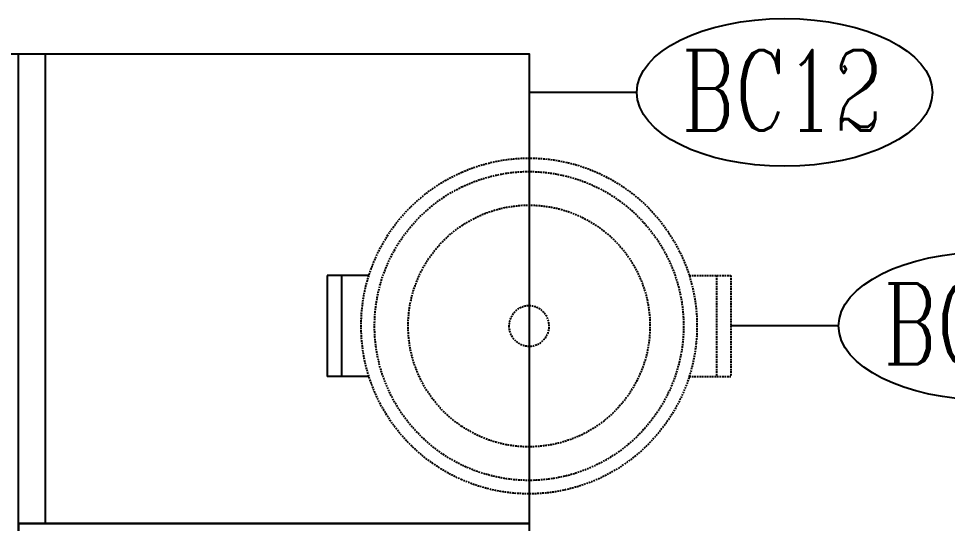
# Model space of a CAD drawing. Extents: x -12047294 to -5625356, y -1456591 to -622873.
# Drawn here: x -6025336 to -6023953, y -715423 to -714671 of the extents above; entities that cross this region are included whole.
import ezdxf

# ---------------------------------------------------------------- set-up
doc = ezdxf.new("R2010")
doc.units = 0
doc.header["$LTSCALE"] = 10
doc.header["$MEASUREMENT"] = 0
doc.linetypes.add('HIDDEN', pattern=[0.375, 0.25, -0.125])
for name, color, linetype in [('A-WALL', 2, 'Continuous'), ('EQUIP', 1, 'Continuous'), ('Iteam', 4, 'Continuous')]:
    doc.layers.add(name, color=color, linetype=linetype)
doc.styles.add('SHZF-注释', font='romanc.shx', dxfattribs={"width": 0.8, "bigfont": 'shzf-hz.shx'})

# ---------------------------------------------------------------- blocks, each defined once
blk = doc.blocks.new('LXX11124554')
at = {"layer": 'EQUIP'}
for p, q in [((-980.7, 447.6, 0.5), (-980.7, -312.4, 0.5)), ((-980.7, 447.6, 0.5), (1019.3, 447.6, 0.5)), ((-980.7, -312.4, 0.5), (1019.3, -312.4, 0.5))]:
    blk.add_line(p, q, dxfattribs=at)
blk = doc.blocks.new('LXX14022574')
at = {"layer": 'EQUIP', "linetype": 'HIDDEN'}
for p, q in [((-238.5, 45), (-300.5, 45)), ((-300.5, 45), (-300.5, -105)), ((-279.2, 45), (-279.2, -105)), ((-238.5, -105), (-300.5, -105))]:
    blk.add_line(p, q, dxfattribs=at)
at = {"layer": 'EQUIP', "linetype": 'Continuous'}
for p, q in [((238.5, 45), (300.5, 45)), ((279.2, 45), (279.2, -105)), ((300.5, 45), (300.5, -105)), ((238.5, -105), (300.5, -105))]:
    blk.add_line(p, q, dxfattribs=at)
at = {"layer": 'EQUIP', "linetype": 'HIDDEN'}
blk.add_circle((0, -30), 30, dxfattribs=at)
for radius, start, end in [(250, 66.4218, 293.5782), (230, 64.2285, 295.7715), (250, 293.5782, 66.4218), (230, 295.7715, 64.2285), (180, 56.251, 303.749), (180, 303.749, 56.251)]:
    blk.add_arc((0, -30), radius, start, end, dxfattribs=at)

msp = doc.modelspace()

# ---------------------------------------------------------------- linework, layer by layer
at = {"layer": 'A-WALL'}
for p in [(-6025536.1, -714723.4), (-6025336.1, -717423.4)]:
    msp.add_line(p, (-6025336.1, -714723.4), dxfattribs=at)
at = {"layer": 'EQUIP'}
msp.add_line((-6025296.2, -715423.4), (-6025296.2, -714723.4), dxfattribs=at)
msp.add_lwpolyline([(-6024576.1, -715422.8), (-6025336.1, -715422.8), (-6025336.1, -714723.4), (-6024576.1, -714723.4)], close=True, dxfattribs=at)
at = {"layer": 'Iteam'}
for p, q in [((-6024415.7, -714780.8, 0), (-6024576.1, -714780.8)), ((-6024115.2, -715128.7, 0), (-6024275.6, -715128.7))]:
    msp.add_line(p, q, dxfattribs=at)
for centre in [(-6024195.7, -714780.8, 0), (-6023895.2, -715128.7, 0)]:
    msp.add_ellipse(centre, major_axis=(220, 0), ratio=0.5, dxfattribs=at)

# ---------------------------------------------------------------- block references
at = {"layer": 'EQUIP', "xscale": -1, "rotation": 359.9999999799897}
msp.add_blockref('LXX14022574', (-6024576.1, -715098.7), dxfattribs=at)
at = {"layer": 'EQUIP', "linetype": 'ByBlock', "xscale": -1, "rotation": 90}
msp.add_blockref('LXX11124554', (-6024888.5, -716403.5, -0.5), dxfattribs=at)

# ---------------------------------------------------------------- texts
at = {"layer": 'Iteam', "style": 'SHZF-注释', "width": 0.7}
for s, p in [('BC12', (-6024348.9, -714837.7)), ('BC13', (-6024048.4, -715185.6))]:
    msp.add_text(s, height=120, dxfattribs=at).set_placement(p)

doc.saveas('drawing.dxf')
